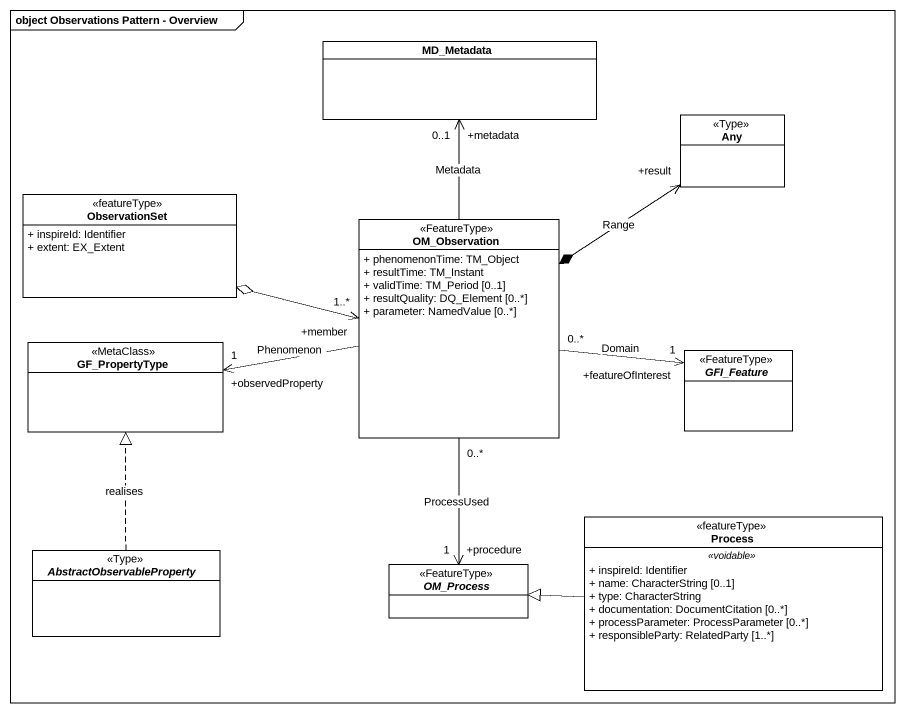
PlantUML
@startuml
mainframe object Observations Pattern - Overview
hide circle
hide empty members
skinparam classAttributeIconSize 0
class MD_Metadata #FFFFFF
class Any <<Type>> #FFFFFF
class ObservationSet <<featureType>> #FFFFFF {
  + inspireId: Identifier
  + extent: EX_Extent
}
class OM_Observation <<FeatureType>> #FFFFFF {
  + phenomenonTime: TM_Object
  + resultTime: TM_Instant
  + validTime: TM_Period [0..1]
  + resultQuality: DQ_Element [0..*]
  + parameter: NamedValue [0..*]
}
class GF_PropertyType <<MetaClass>> #FFFFFF
abstract class GFI_Feature <<FeatureType>> #FFFFFF
abstract class AbstractObservableProperty <<Type>> #FFFFFF
class "Process" as Process_ <<featureType>> #FFFFFF {
  .. <<voidable>> ..
  + inspireId: Identifier
  + name: CharacterString [0..1]
  + type: CharacterString
  + documentation: DocumentCitation [0..*]
  + processParameter: ProcessParameter [0..*]
  + responsibleParty: RelatedParty [1..*]
}
abstract class OM_Process <<FeatureType>> #FFFFFF
Any "+result" <--* OM_Observation : Range
ObservationSet o-right-> "+member\n1..*" OM_Observation
OM_Observation -up-> "+metadata\n0..1" MD_Metadata : Metadata
OM_Observation -left-> "+observedProperty\n1" GF_PropertyType : Phenomenon
OM_Observation "0..*" -right-> "+featureOfInterest\n1" GFI_Feature : Domain
OM_Observation "0..*" --> "+procedure\n1" OM_Process : ProcessUsed
AbstractObservableProperty .up.|> GF_PropertyType : realises
Process_ -left-|> OM_Process
@enduml
